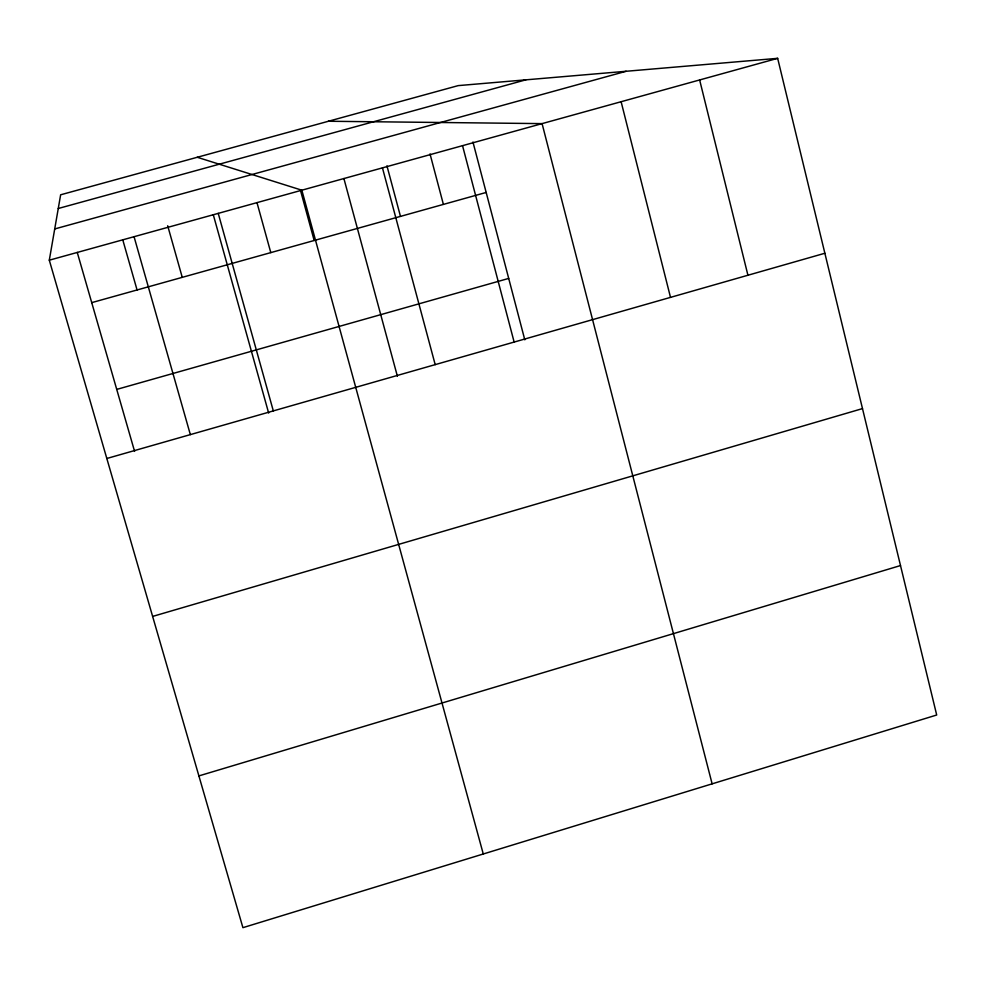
<?xml version="1.0" encoding="UTF-8"?>
<svg xmlns="http://www.w3.org/2000/svg" width="986" height="986" viewBox="0 0 986 986"><rect width="100%" height="100%" fill="white"/><g stroke="black" fill="none" stroke-linecap="round" stroke-linejoin="round"><path stroke-width="1.48" d="M49.3 260.193L60.639 194.797L458.17 85.622L777.658 58.334L936.7 715.01L242.913 927.666L49.3 260.193L777.658 58.334M198.889 775.908L900.501 565.557M152.633 616.423L862.491 408.598M106.821 458.49L824.863 253.254M116.73 389.408L508.702 278.422M91.723 302.64L486.172 192.455M58.26 208.502L525.883 79.829M54.723 228.949L626.135 71.275M328.412 121.253L542.078 123.62L712.126 783.845M197.249 157.279L301.839 190.199L483.276 853.999M77.253 252.404L134.589 451.378M134.059 236.702L190.347 434.616M122.757 239.795L137.066 289.97M167.694 225.757L182.25 277.349M218.239 213.37L273.319 410.903M213.284 214.714L268.66 413.06M256.976 202.598L270.793 252.613M300.52 190.532L314.177 240.498M343.892 178.515L397.395 376.258M382.445 167.854L435.196 364.635M386.943 165.833L400.476 216.39M430.019 153.902L443.392 204.398M462.533 145.669L514.137 342.068M472.947 142.009L524.798 339.837M621.118 101.718L670.505 297.378M699.641 79.952L747.93 275.254"/></g></svg>
